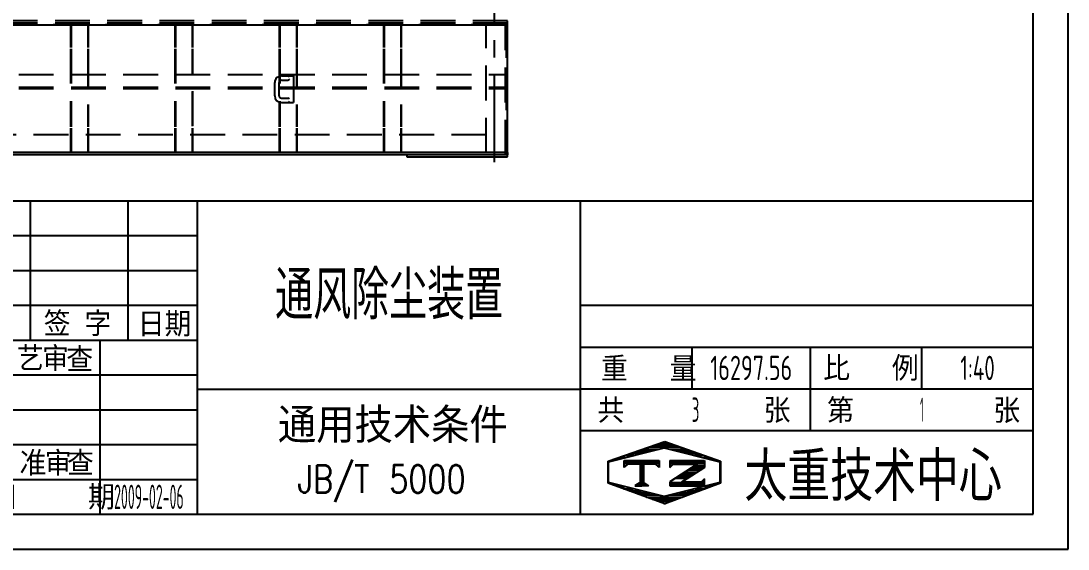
# Model space of a CAD drawing. Header units: millimetres. Extents: x 0 to 16800, y 0 to 11880.
# Drawn here: x 10785 to 16800, y 0 to 3033 of the extents above; entities that cross this region are included whole.
import ezdxf
from ezdxf.enums import TextEntityAlignment as Align

# ---------------------------------------------------------------- set-up
doc = ezdxf.new("R2010")
doc.units = ezdxf.units.MM
doc.header["$LTSCALE"] = 400
doc.header["$MEASUREMENT"] = 0
doc.linetypes.add('F', pattern=[0.75, 0.5, -0.25])
doc.linetypes.add('G', pattern=[2, 1.25, -0.25, 0.25, -0.25])
for name, color, linetype in [('01', 7, 'Continuous'), ('02', 1, 'Continuous'), ('04', 2, 'F'), ('05', 4, 'G'), ('11', 3, 'Continuous'), ('THICK', 7, 'Continuous')]:
    doc.layers.add(name, color=color, linetype=linetype)
doc.styles.add('HZLIB', font='TXT', dxfattribs={"width": 0.8, "bigfont": 'hztxt.shx'})
doc.styles.get("Standard").update_dxf_attribs({"font": 'isocp', "width": 0.707, "bigfont": 'intecad.shx'})

# ---------------------------------------------------------------- blocks, each defined once
blk = doc.blocks.new('*U78', base_point=(-2082.8, -1033.8))
at = {"layer": '01'}
for p, q in [((-2152.8, -881.8), (-2082.8, -881.8)), ((-2165.8, -995.8), (-2165.8, -919.8)), ((-2152.8, -906.8), (-2116.4, -906.8)), ((-2152.8, -1008.8), (-2116.4, -1008.8)), ((-2152.8, -1033.8), (-2082.8, -1033.8))]:
    blk.add_line(p, q, dxfattribs=at)
at = {"layer": '01', "color": 7, "linetype": 'Continuous'}
for p, q in [((-2082.8, -881.8), (-2082.8, -1033.8)), ((-2190.8, -995.8), (-2190.8, -919.8))]:
    blk.add_line(p, q, dxfattribs=at)
at = {"layer": '01'}
for centre, radius, start, end in [((-2152.8, -919.8), 38, 90, 180), ((-2116.4, -894.3), 12.5, 24.95023, 90), ((-2116.4, -894.3), 12.5, 270, 336.60793), ((-2152.8, -919.8), 13, 90, 180), ((-2152.8, -995.8), 38, 180, 270), ((-2152.8, -995.8), 13, 180, 270), ((-2116.4, -1021.3), 12.5, 33.33572, 90), ((-2116.4, -1021.3), 12.5, 270, 334.80435)]:
    blk.add_arc(centre, radius, start, end, dxfattribs=at)
blk = doc.blocks.new('w')
blk.add_line((41563.7, -5397.2), (41563.7, -4617.2))
at = {"layer": '01'}
for p, q in [((41563.7, -5373.2), (41563.7, -5385.2)), ((41563.7, -5385.2), (41686.4, -5385.2)), ((41574.7, -5397.2), (41563.7, -5397.2)), ((41571.7, -5373.2), (41686.4, -5373.2)), ((42143.7, -5397.2), (41574.7, -5397.2)), ((41686.4, -5373.2), (46273.7, -5373.2)), ((41686.4, -5385.2), (46273.7, -5385.2))]:
    blk.add_line(p, q, dxfattribs=at)
at = {"layer": '01', "color": 7, "linetype": 'Continuous'}
blk.add_line((42143.7, -5385.2), (42143.7, -5397.2), dxfattribs=at)
at = {"layer": '04', "color": 2, "linetype": 'F'}
for p, q in [((41563.7, -4617.2), (46273.7, -4617.2)), ((41563.7, -4617.2), (46273.7, -4617.2)), ((41563.7, -4629.2), (46273.7, -4629.2)), ((41575.7, -5385.2), (41575.7, -4629.2)), ((41686.7, -5373.2), (41686.7, -4629.2)), ((42174.8, -4629.2), (42174.8, -4769.2)), ((42177.8, -4629.2), (42177.8, -4769.2)), ((42273.7, -4629.2), (42273.7, -4769.2)), ((42276.7, -4629.2), (42276.7, -4769.2)), ((42774, -4629.2), (42774, -4769.2)), ((42777, -4629.2), (42777, -4769.2)), ((42872.9, -4629.2), (42872.9, -4769.2)), ((42875.9, -4629.2), (42875.9, -4769.2)), ((43373.2, -4629.2), (43373.2, -4769.2)), ((43376.2, -4629.2), (43376.2, -4769.2)), ((43472.1, -4629.2), (43472.1, -4769.2)), ((43475.1, -4629.2), (43475.1, -4769.2)), ((43972.4, -4629.2), (43972.4, -4769.2)), ((43975.4, -4629.2), (43975.4, -4769.2)), ((44071.2, -4629.2), (44071.2, -4769.2)), ((44074.2, -4629.2), (44074.2, -4769.2)), ((42174.8, -4777.2), (42174.8, -4796.2)), ((42174.8, -4796.2), (42174.8, -5225.2)), ((42177.8, -4777.2), (42177.8, -4796.2)), ((42177.8, -4796.2), (42177.8, -5225.2)), ((42273.7, -4777.2), (42273.7, -5225.2)), ((42276.7, -4777.2), (42276.7, -5225.2)), ((42774, -4777.2), (42774, -4796.2)), ((42774, -4796.2), (42774, -5225.2)), ((42777, -4777.2), (42777, -4796.2)), ((42777, -4796.2), (42777, -5225.2)), ((42872.9, -4777.2), (42872.9, -5225.2)), ((42875.9, -4777.2), (42875.9, -5225.2)), ((43373.2, -4777.2), (43373.2, -4796.2)), ((43373.2, -4796.2), (43373.2, -4926.6)), ((43376.2, -4777.2), (43376.2, -4796.2)), ((43376.2, -4796.2), (43376.2, -4925.9)), ((43472.1, -4777.2), (43472.1, -5225.2)), ((43475.1, -4777.2), (43475.1, -5225.2)), ((43972.4, -4777.2), (43972.4, -4796.2)), ((43972.4, -4796.2), (43972.4, -5225.2)), ((43975.4, -4777.2), (43975.4, -4796.2)), ((43975.4, -4796.2), (43975.4, -5225.2)), ((44071.2, -4777.2), (44071.2, -5225.2)), ((44074.2, -4777.2), (44074.2, -5225.2)), ((50971.7, -4925.2), (41575.7, -4925.2)), ((50971.7, -4997.2), (41575.7, -4997.2)), ((50971.7, -5005.2), (41575.7, -5005.2)), ((43373.2, -5020.4), (43373.2, -5225.2)), ((43376.2, -5021.9), (43376.2, -5225.2)), ((41686.7, -5271.2), (46273.7, -5271.2)), ((42174.8, -5233.2), (42174.8, -5373.2)), ((42177.8, -5233.2), (42177.8, -5373.2)), ((42273.7, -5233.2), (42273.7, -5373.2)), ((42276.7, -5233.2), (42276.7, -5373.2)), ((42774, -5233.2), (42774, -5373.2)), ((42777, -5233.2), (42777, -5373.2)), ((42872.9, -5233.2), (42872.9, -5373.2)), ((42875.9, -5233.2), (42875.9, -5373.2)), ((43373.2, -5233.2), (43373.2, -5373.2)), ((43376.2, -5233.2), (43376.2, -5373.2)), ((43472.1, -5233.2), (43472.1, -5373.2)), ((43475.1, -5233.2), (43475.1, -5373.2)), ((43972.4, -5233.2), (43972.4, -5373.2)), ((43975.4, -5233.2), (43975.4, -5373.2)), ((44071.2, -5233.2), (44071.2, -5373.2)), ((44074.2, -5233.2), (44074.2, -5373.2))]:
    blk.add_line(p, q, dxfattribs=at)
at = {"layer": '04'}
blk.add_line((41571.7, -4629.2), (41571.7, -5373.2), dxfattribs=at)
at = {"layer": '02', "xscale": -1}
blk.add_blockref('*U78', (42793.7, -5085.2), dxfattribs=at)
blk = doc.blocks.new('*X101')
at = {"color": 0}
for p, q in [((122.82, 4.8), (123.24, 4.8)), ((122.34, 4.5), (123.72, 4.5))]:
    blk.add_line(p, q, dxfattribs=at)
blk = doc.blocks.new('*X100')
at = {"color": 0}
for p, q in [((120.53, 7.8), (125.53, 7.8)), ((120.53, 7.5), (125.53, 7.5)), ((120.53, 7.2), (120.79, 7.2)), ((125.27, 7.2), (125.53, 7.2))]:
    blk.add_line(p, q, dxfattribs=at)
blk = doc.blocks.new('*X99')
at = {"color": 0}
for p, q in [((122.38, 9.3), (124.32, 9.3)), ((123.24, 9.6), (125.52, 9.6)), ((124.1, 9.9), (128.52, 9.9)), ((124.97, 10.2), (127.67, 10.2)), ((125.83, 10.5), (126.82, 10.5)), ((127.02, 9.6), (129.37, 9.6)), ((128.22, 9.3), (130.22, 9.3)), ((118.22, 7.8), (118.32, 7.8)), ((118.94, 8.1), (119.52, 8.1)), ((119.8, 8.4), (120.72, 8.4)), ((120.66, 8.7), (121.92, 8.7)), ((121.52, 9), (123.12, 9)), ((129.42, 9), (131.07, 9)), ((130.62, 8.7), (131.92, 8.7)), ((131.82, 8.4), (132.77, 8.4)), ((133.02, 8.1), (133.62, 8.1)), ((134.22, 7.8), (134.32, 7.8)), ((118.22, 7.5), (118.27, 7.5)), ((118.22, 7.2), (118.27, 7.2)), ((118.22, 6.9), (118.27, 6.9)), ((118.22, 6.6), (118.27, 6.6)), ((118.22, 6.3), (118.27, 6.3)), ((134.27, 7.5), (134.32, 7.5)), ((134.27, 7.2), (134.32, 7.2)), ((134.27, 6.9), (134.32, 6.9)), ((134.27, 6.6), (134.32, 6.6)), ((134.27, 6.3), (134.32, 6.3)), ((118.22, 6), (118.27, 6)), ((118.22, 5.7), (118.27, 5.7)), ((118.22, 5.4), (118.27, 5.4)), ((118.22, 5.1), (118.27, 5.1)), ((118.22, 4.8), (118.27, 4.8)), ((134.27, 6), (134.32, 6)), ((134.27, 5.7), (134.32, 5.7)), ((134.27, 5.4), (134.32, 5.4)), ((134.27, 5.1), (134.32, 5.1)), ((134.27, 4.8), (134.32, 4.8)), ((118.79, 4.5), (119.42, 4.5)), ((119.61, 4.2), (120.62, 4.2)), ((120.43, 3.9), (121.82, 3.9)), ((121.26, 3.6), (123.02, 3.6)), ((122.08, 3.3), (124.22, 3.3)), ((128.32, 3.3), (130.51, 3.3)), ((129.52, 3.6), (131.32, 3.6)), ((130.72, 3.9), (132.14, 3.9)), ((131.92, 4.2), (132.95, 4.2)), ((133.12, 4.5), (133.76, 4.5)), ((122.91, 3), (125.42, 3)), ((123.73, 2.7), (128.89, 2.7)), ((124.55, 2.4), (128.07, 2.4)), ((125.38, 2.1), (127.26, 2.1)), ((126.2, 1.8), (126.45, 1.8)), ((127.12, 3), (129.7, 3))]:
    blk.add_line(p, q, dxfattribs=at)
blk = doc.blocks.new('*X102')
at = {"color": 0}
for p, q in [((127.06, 7.8), (132.06, 7.8)), ((127.06, 7.5), (132.06, 7.5)), ((127.06, 7.2), (127.32, 7.2)), ((129.23, 6.3), (131.04, 6.3)), ((129.7, 6.6), (131.51, 6.6)), ((130.16, 6.9), (131.98, 6.9)), ((130.62, 7.2), (132.06, 7.2)), ((127.84, 5.4), (129.64, 5.4)), ((128.3, 5.7), (130.1, 5.7)), ((128.77, 6), (130.57, 6))]:
    blk.add_line(p, q, dxfattribs=at)
blk = doc.blocks.new('*X103')
at = {"color": 0}
for p, q in [((127.06, 4.8), (132.06, 4.8)), ((131.84, 5.1), (132.06, 5.1)), ((127.06, 4.5), (132.06, 4.5))]:
    blk.add_line(p, q, dxfattribs=at)
blk = doc.blocks.new('headb')
at = {"layer": 'THICK'}
for p, q in [((-180, 45), (0, 45)), ((-144, 25), (-144, 45)), ((-130, 25), (-130, 45)), ((-120, 0), (-120, 45)), ((-65, 0), (-65, 45)), ((0, 0), (0, 45)), ((-180, 30), (-120, 30)), ((-65, 30), (0, 30)), ((-180, 25), (-120, 25)), ((-134, 0), (-134, 25)), ((-65, 24), (0, 24)), ((-49, 18), (-49, 24)), ((-32, 12), (-32, 24)), ((-16, 18), (-16, 24)), ((-120, 17.93), (-65, 17.93)), ((-65, 18), (0, 18)), ((-65, 12), (0, 12)), ((-180, 0), (0, 0))]:
    blk.add_line(p, q, dxfattribs=at)
at = {"layer": 'THICK', "color": 3}
for p, q in [((-180, 40), (-120, 40)), ((-180, 35), (-120, 35)), ((-180, 20), (-120, 20)), ((-180, 15), (-120, 15)), ((-180, 10), (-120, 10)), ((-61.04, 7.61), (-52.93, 10.43)), ((-60.99, 7.54), (-52.99, 9.54)), ((-52.99, 9.54), (-44.99, 7.54)), ((-52.93, 10.43), (-44.93, 7.61)), ((-61.04, 4.46), (-61.04, 7.61)), ((-60.99, 4.54), (-60.99, 7.54)), ((-58.73, 6.7), (-58.73, 7.7)), ((-58.73, 7.7), (-53.73, 7.7)), ((-53.73, 7.7), (-53.73, 6.7)), ((-52.2, 7.7), (-52.2, 6.7)), ((-52.2, 7.7), (-47.2, 7.7)), ((-47.2, 7.7), (-47.2, 6.7)), ((-44.99, 7.54), (-44.99, 4.54)), ((-44.93, 7.61), (-44.93, 4.46)), ((-58.23, 7.2), (-58.73, 6.7)), ((-54.23, 7.2), (-58.23, 7.2)), ((-56.45, 7.2), (-56.45, 4.46)), ((-56.23, 7.2), (-56.23, 4.46)), ((-55.98, 7.2), (-55.98, 4.46)), ((-53.73, 6.7), (-54.23, 7.2)), ((-52.2, 6.7), (-51.7, 7.2)), ((-48.26, 7.2), (-52.2, 4.65)), ((-51.7, 7.2), (-48.26, 7.2)), ((-47.2, 6.71), (-49.76, 5.07)), ((-180, 5), (-120, 5)), ((-52.99, 2.54), (-60.99, 4.54)), ((-56.23, 4.69), (-57.2, 4.08)), ((-56.23, 4.69), (-55.26, 4.08)), ((-44.99, 4.54), (-52.99, 2.54)), ((-52.2, 4.65), (-52.2, 4.08)), ((-49.76, 5.07), (-50.52, 4.58)), ((-47.7, 4.58), (-50.52, 4.58)), ((-47.2, 5.08), (-47.7, 4.58)), ((-47.2, 4.08), (-47.2, 5.08)), ((-52.93, 1.51), (-61.04, 4.46)), ((-57.2, 4.08), (-56.23, 4.08)), ((-55.26, 4.08), (-56.23, 4.08)), ((-44.93, 4.46), (-52.93, 1.51)), ((-52.2, 4.08), (-47.2, 4.08))]:
    blk.add_line(p, q, dxfattribs=at)
for name in ['*X99', '*X100', '*X102', '*X101', '*X103']:
    blk.add_blockref(name, (-179.26, -0.24), dxfattribs=at)
for s, p in [('签 字', (-142.1, 25.56)), ('重   量', (-62.07, 19.09)), ('比   例', (-30.16, 19.17)), ('日     期', (-149.6, 0.66))]:
    blk.add_text(s, height=3.5, dxfattribs=at).set_placement(p)
for s, height, p in [('日期', 3.5, (-124.75, 27.41)), ('艺', 3.5, (-144.03, 22.5)), ('审', 3.5, (-140.42, 22.5)), ('查', 3.5, (-136.94, 22.36)), ('共          张', 3.5, (-48.72, 15.02)), ('第          张', 3.5, (-15.74, 15.02)), ('通用技术条件', 5, (-91.97, 12.99)), ('准', 3.5, (-143.65, 7.46)), ('审', 3.5, (-140.04, 7.46)), ('查', 3.5, (-136.84, 7.46))]:
    blk.add_text(s, height=height, dxfattribs=at).set_placement(p, align=Align.MIDDLE)
at = {"layer": 'THICK', "color": 3, "width": 0.8}
blk.add_text('太重技术中心', height=7, dxfattribs=at).set_placement((-41.48, 1.9))
at = {"layer": 'THICK', "color": 3, "style": 'HZLIB', "width": 0.8}
blk.add_text('JB/T 5000', height=4, dxfattribs=at).set_placement((-105.63, 3.05))
blk = doc.blocks.new('*U145')
at = {"layer": '01'}
for points in [[(415, 5), (415, 292)], [(25, 5), (415, 5)]]:
    blk.add_lwpolyline(points, dxfattribs=at)
at = {"layer": '02'}
for points in [[(420, 0), (420, 297)], [(0, 0), (420, 0)]]:
    blk.add_lwpolyline(points, dxfattribs=at)

msp = doc.modelspace()

# ---------------------------------------------------------------- linework, layer by layer
at = {"layer": '01'}
for p, q in [((8870.786, 3010.826), (13580.786, 3010.826)), ((13458.014, 2264.544), (4160.786, 2264.544))]:
    msp.add_line(p, q, dxfattribs=at)
at = {"layer": '04', "color": 2, "linetype": 'F'}
msp.add_line((8870.786, 3012.826), (13580.786, 3012.826), dxfattribs=at)
at = {"layer": '05', "color": 4, "linetype": 'G'}
msp.add_line((13505.786, 2222.214), (13505.786, 5040.817), dxfattribs=at)

# ---------------------------------------------------------------- block references
at = {"xscale": 40, "yscale": 40, "zscale": 40}
msp.add_blockref('headb', (16600, 200), dxfattribs=at)
at = {"layer": '01', "xscale": -1}
msp.add_blockref('w', (55144.447, 7649.744), dxfattribs=at)
at = {"layer": '04', "xscale": 40, "yscale": 40, "zscale": 40}
msp.add_blockref('*U145', (0, 0), dxfattribs=at)

# ---------------------------------------------------------------- texts
at = {"layer": '11'}
for s, height, width, p, p2 in [('通风除尘装置', 280, 0.704042, (12245.632, 1318.608), (13554.368, 1318.608)), ('16297.56', 140, 0.685371, (14744.769, 970), (15215.231, 970)), ('1:40', 140, 0.657692, (16180.981, 970), (16379.019, 970)), ('3', 140, 0.527686, (14638.154, 730), (14681.846, 730)), ('1', 140, 0.404, (15950.102, 730), (15969.898, 730)), ('2009-02-06', 140, 0.413893, (11320, 230), (11720, 230))]:
    msp.add_text(s, height=height, dxfattribs=dict(at, width=width)).set_placement(p, p2, align=Align.FIT)

doc.saveas('drawing.dxf')
